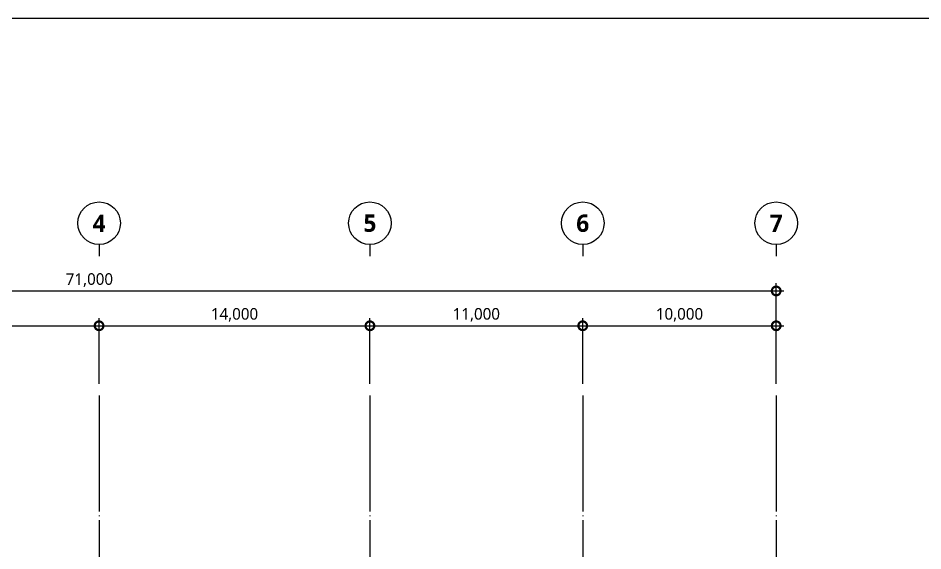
# Model space of a CAD drawing. Header units: millimetres. Extents: x -158894 to 483100, y 4200 to 114600.
# Drawn here: x 73315 to 120083, y 87067 to 114600 of the extents above; entities that cross this region are included whole.
import ezdxf
from ezdxf.enums import TextEntityAlignment as Align

# ---------------------------------------------------------------- set-up
doc = ezdxf.new("R2010")
doc.units = ezdxf.units.MM
doc.header["$LTSCALE"] = 200
doc.linetypes.add('CEN-GAUN', pattern=[32.2, 30, -1, 0.2, -1])
doc.layers.get('DEFPOINTS').update_dxf_attribs({"color": 137})
doc.layers.add('BA', color=9, linetype='Continuous')
doc.layers.add('CEN', color=15, linetype='CEN-GAUN')
doc.styles.add('$0$스타일1', font='malgun.ttf')
doc.styles.add('스타일1', font='malgun.ttf')
doc.styles.add('스타일2', font='malgunbd.ttf')
doc.dimstyles.new('CJA', dxfattribs={"dimscale": 300, "dimtxt": 2.7, "dimasz": 1, "dimexe": 2, "dimexo": 3, "dimgap": 1, "dimtad": 1, "dimdec": 0, "dimzin": 1, "dimdsep": 46, "dimlunit": 6, "dimtxsty": '$0$스타일1', "dimblk": 'CJDOT', "dimcen": 0.09, "dimdle": 1, "dimclrd": 256, "dimclre": 256, "dimclrt": 3, "dimadec": 0, "dimazin": 0, "dimtfac": 1, "dimtdec": 0, "dimtix": 1, "dimtmove": 2, "dimatfit": 3, "dimldrblk": 'CJDOT', "dimfxl": 1, "dimtolj": 1, "dimtzin": 1, "dimarcsym": 0})

# ---------------------------------------------------------------- blocks, each defined once
blk = doc.blocks.new('_DotSmall')
at = {"color": 0, "linetype": 'ByBlock', "const_width": 0.5}
blk.add_lwpolyline([(-0.0625, 0, 1), (0.0625, 0, 1)], format="xyb", close=True, dxfattribs=at)
blk = doc.blocks.new('*D25')
at = {"layer": 'BA', "lineweight": -2, "transparency": 16777216}
for p, q in [((41500, 95700), (41500, 100900)), ((112500, 95700), (112500, 100900)), ((41100, 100500), (112900, 100500))]:
    blk.add_line(p, q, dxfattribs=at)
at = {"layer": 'DEFPOINTS', "color": 0, "transparency": 16777216}
for p in [(112500, 100500), (41500, 95100), (112500, 95100)]:
    blk.add_point(p, dxfattribs=at)
at = {"layer": 'BA', "lineweight": -2, "transparency": 16777216, "xscale": 900, "yscale": 900, "zscale": 900, "rotation": 180}
blk.add_blockref('_DotSmall', (41500, 100500), dxfattribs=at)
at = {"layer": 'BA', "lineweight": -2, "transparency": 16777216, "xscale": 900, "yscale": 900, "zscale": 900}
blk.add_blockref('_DotSmall', (112500, 100500), dxfattribs=at)
at = {"layer": 'BA', "color": 9, "transparency": 16777216, "insert": (77000, 101062), "char_height": 600, "attachment_point": 5, "style": '스타일1'}
blk.add_mtext('\\A1;71,000', dxfattribs=at)
blk = doc.blocks.new('CJDOT')
blk.add_line((-2, 0), (2, 0))
at = {"const_width": 0.5}
blk.add_lwpolyline([(-0.25, 0, 1), (0.25, 0, 1)], format="xyb", close=True, dxfattribs=at)
blk = doc.blocks.new('*D26')
at = {"layer": 'BA', "lineweight": -2, "transparency": 16777216}
for p, q in [((102100, 98700), (112900, 98700)), ((102500, 95700), (102500, 99100)), ((112500, 95700), (112500, 99100))]:
    blk.add_line(p, q, dxfattribs=at)
at = {"layer": 'DEFPOINTS', "color": 0, "transparency": 16777216}
for p in [(112500, 98700), (102500, 95100), (112500, 95100)]:
    blk.add_point(p, dxfattribs=at)
at = {"layer": 'BA', "lineweight": -2, "transparency": 16777216, "xscale": 900, "yscale": 900, "zscale": 900, "rotation": 180}
blk.add_blockref('_DotSmall', (102500, 98700), dxfattribs=at)
at = {"layer": 'BA', "lineweight": -2, "transparency": 16777216, "xscale": 900, "yscale": 900, "zscale": 900}
blk.add_blockref('_DotSmall', (112500, 98700), dxfattribs=at)
at = {"layer": 'BA', "color": 9, "transparency": 16777216, "insert": (107500, 99262), "char_height": 600, "attachment_point": 5, "style": '스타일1'}
blk.add_mtext('\\A1;10,000', dxfattribs=at)
blk = doc.blocks.new('*D27')
at = {"layer": 'BA', "lineweight": -2, "transparency": 16777216}
for p, q in [((91100, 98700), (102900, 98700)), ((91500, 95700), (91500, 99100)), ((102500, 95700), (102500, 99100))]:
    blk.add_line(p, q, dxfattribs=at)
at = {"layer": 'DEFPOINTS', "color": 0, "transparency": 16777216}
for p in [(102500, 98700), (91500, 95100), (102500, 95100)]:
    blk.add_point(p, dxfattribs=at)
at = {"layer": 'BA', "lineweight": -2, "transparency": 16777216, "xscale": 900, "yscale": 900, "zscale": 900, "rotation": 180}
blk.add_blockref('_DotSmall', (91500, 98700), dxfattribs=at)
at = {"layer": 'BA', "lineweight": -2, "transparency": 16777216, "xscale": 900, "yscale": 900, "zscale": 900}
blk.add_blockref('_DotSmall', (102500, 98700), dxfattribs=at)
at = {"layer": 'BA', "color": 9, "transparency": 16777216, "insert": (97000, 99262), "char_height": 600, "attachment_point": 5, "style": '스타일1'}
blk.add_mtext('\\A1;11,000', dxfattribs=at)
blk = doc.blocks.new('*D28')
at = {"layer": 'BA', "lineweight": -2, "transparency": 16777216}
for p, q in [((77100, 98700), (91900, 98700)), ((77500, 95700), (77500, 99100)), ((91500, 95700), (91500, 99100))]:
    blk.add_line(p, q, dxfattribs=at)
at = {"layer": 'DEFPOINTS', "color": 0, "transparency": 16777216}
for p in [(91500, 98700), (77500, 95100), (91500, 95100)]:
    blk.add_point(p, dxfattribs=at)
at = {"layer": 'BA', "lineweight": -2, "transparency": 16777216, "xscale": 900, "yscale": 900, "zscale": 900, "rotation": 180}
blk.add_blockref('_DotSmall', (77500, 98700), dxfattribs=at)
at = {"layer": 'BA', "lineweight": -2, "transparency": 16777216, "xscale": 900, "yscale": 900, "zscale": 900}
blk.add_blockref('_DotSmall', (91500, 98700), dxfattribs=at)
at = {"layer": 'BA', "color": 9, "transparency": 16777216, "insert": (84500, 99262), "char_height": 600, "attachment_point": 5, "style": '스타일1'}
blk.add_mtext('\\A1;14,000', dxfattribs=at)
blk = doc.blocks.new('*D29')
at = {"layer": 'BA', "lineweight": -2, "transparency": 16777216}
for p, q in [((65100, 98700), (77900, 98700)), ((65500, 95700), (65500, 99100)), ((77500, 95700), (77500, 99100))]:
    blk.add_line(p, q, dxfattribs=at)
at = {"layer": 'DEFPOINTS', "color": 0, "transparency": 16777216}
for p in [(77500, 98700), (65500, 95100), (77500, 95100)]:
    blk.add_point(p, dxfattribs=at)
at = {"layer": 'BA', "lineweight": -2, "transparency": 16777216, "xscale": 900, "yscale": 900, "zscale": 900, "rotation": 180}
blk.add_blockref('_DotSmall', (65500, 98700), dxfattribs=at)
at = {"layer": 'BA', "lineweight": -2, "transparency": 16777216, "xscale": 900, "yscale": 900, "zscale": 900}
blk.add_blockref('_DotSmall', (77500, 98700), dxfattribs=at)
at = {"layer": 'BA', "color": 9, "transparency": 16777216, "insert": (71500, 99262), "char_height": 600, "attachment_point": 5, "style": '스타일1'}
blk.add_mtext('\\A1;12,000', dxfattribs=at)
blk = doc.blocks.new('1')
blk.add_line((0, 600), (0, 0))
blk.add_circle((0, 1700), 1100)
at = {"style": '스타일2'}
blk.add_attdef('X', text='', height=900, dxfattribs=at).set_placement((0, 1700), align=Align.MIDDLE)

msp = doc.modelspace()

# ---------------------------------------------------------------- linework, layer by layer
at = {"layer": 'CEN'}
for p, q in [((77500, 95100), (77500, 32900)), ((91500, 95100), (91500, 32900)), ((102500, 95100), (102500, 32900)), ((112500, 95100), (112500, 32900))]:
    msp.add_line(p, q, dxfattribs=at)
at = {"layer": 'DEFPOINTS'}
msp.add_lwpolyline([(9300, 114600), (146700, 114600), (146700, 4200), (9300, 4200)], close=True, dxfattribs=at)

# ---------------------------------------------------------------- block references
at = {"layer": 'BA'}
for p, values in [((77500, 102300), {'X': '4'}), ((91500, 102300), {'X': '5'}), ((102500, 102300), {'X': '6'}), ((112500, 102300), {'X': '7'})]:
    msp.add_blockref('1', p, dxfattribs=at).add_auto_attribs(values)

# ---------------------------------------------------------------- dimensions: what is measured, and where the dimension line sits
dim = msp.add_linear_dim(base=(112500, 100500), p1=(41500, 95100), p2=(112500, 95100), angle=180, dimstyle='CJA', override={"dimscale": 200, "dimtxt": 3, "dimasz": 4.5, "dimtxsty": '스타일1', "dimblk1": 'DotSmall', "dimblk2": 'DotSmall', "dimsah": 1, "dimdle": 2, "dimclrt": 9}, dxfattribs=at)
dim.commit()
dim.dimension.update_dxf_attribs({"geometry": '*D25', "text_midpoint": (77000, 101062), "dimtype": 160})
for base, p1, p2, picture, middle in [((77500, 98700), (65500, 95100), (77500, 95100), '*D29', (71500, 99262)), ((91500, 98700), (77500, 95100), (91500, 95100), '*D28', (84500, 99262)), ((102500, 98700), (91500, 95100), (102500, 95100), '*D27', (97000, 99262)), ((112500, 98700), (102500, 95100), (112500, 95100), '*D26', (107500, 99262))]:
    dim = msp.add_linear_dim(base=base, p1=p1, p2=p2, dimstyle='CJA', override={"dimscale": 200, "dimtxt": 3, "dimasz": 4.5, "dimtxsty": '스타일1', "dimblk1": 'DotSmall', "dimblk2": 'DotSmall', "dimsah": 1, "dimdle": 2, "dimclrd": 256, "dimclre": 256, "dimclrt": 9}, dxfattribs=at)
    dim.commit()
    dim.dimension.update_dxf_attribs({"geometry": picture, "text_midpoint": middle})

doc.saveas('drawing.dxf')
